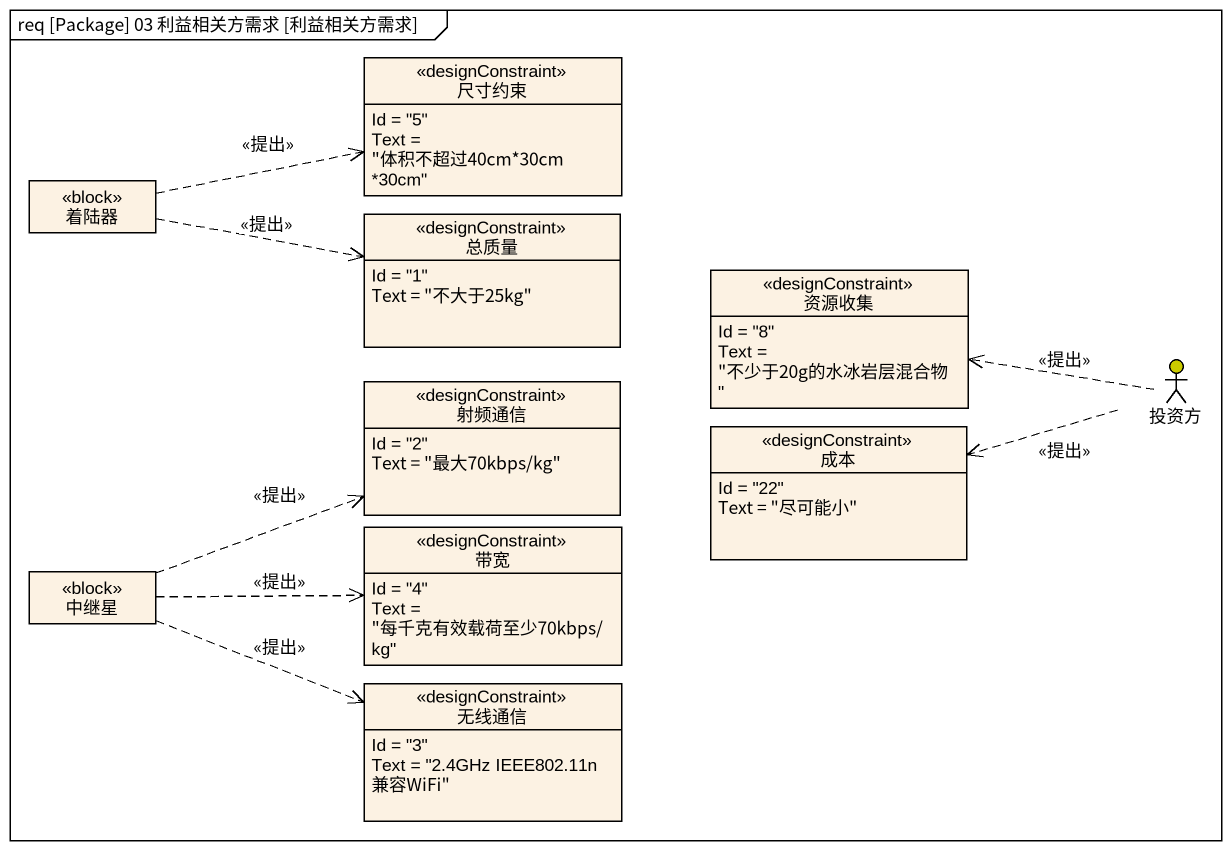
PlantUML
@startuml
mainframe req [Package] 03 利益相关方需求 [利益相关方需求]
allowmixing
hide circle
hide empty members
class 尺寸约束 <<designConstraint>> {
  Id = "5"
  Text = "体积不超过40cm*30cm *30cm"
}
class 着陆器 <<block>>
class 总质量 <<designConstraint>> {
  Id = "1"
  Text = "不大于25kg"
}
class 资源收集 <<designConstraint>> {
  Id = "8"
  Text = "不少于20g的水冰岩层混合物"
}
class 射频通信 <<designConstraint>> {
  Id = "2"
  Text = "最大70kbps/kg"
}
actor 投资方 #CCCC00
class 成本 <<designConstraint>> {
  Id = "22"
  Text = "尽可能小"
}
class 带宽 <<designConstraint>> {
  Id = "4"
  Text = "每千克有效载荷至少70kbps/kg"
}
class 中继星 <<block>>
class 无线通信 <<designConstraint>> {
  Id = "3"
  Text = "2.4GHz IEEE802.11n 兼容WiFi"
}
着陆器 .right.> 尺寸约束 : <<提出>>
着陆器 .right.> 总质量 : <<提出>>
投资方 .left.> 资源收集 : <<提出>>
投资方 .left.> 成本 : <<提出>>
中继星 .right.> 射频通信 : <<提出>>
中继星 .right.> 带宽 : <<提出>>
中继星 .right.> 无线通信 : <<提出>>
@enduml
